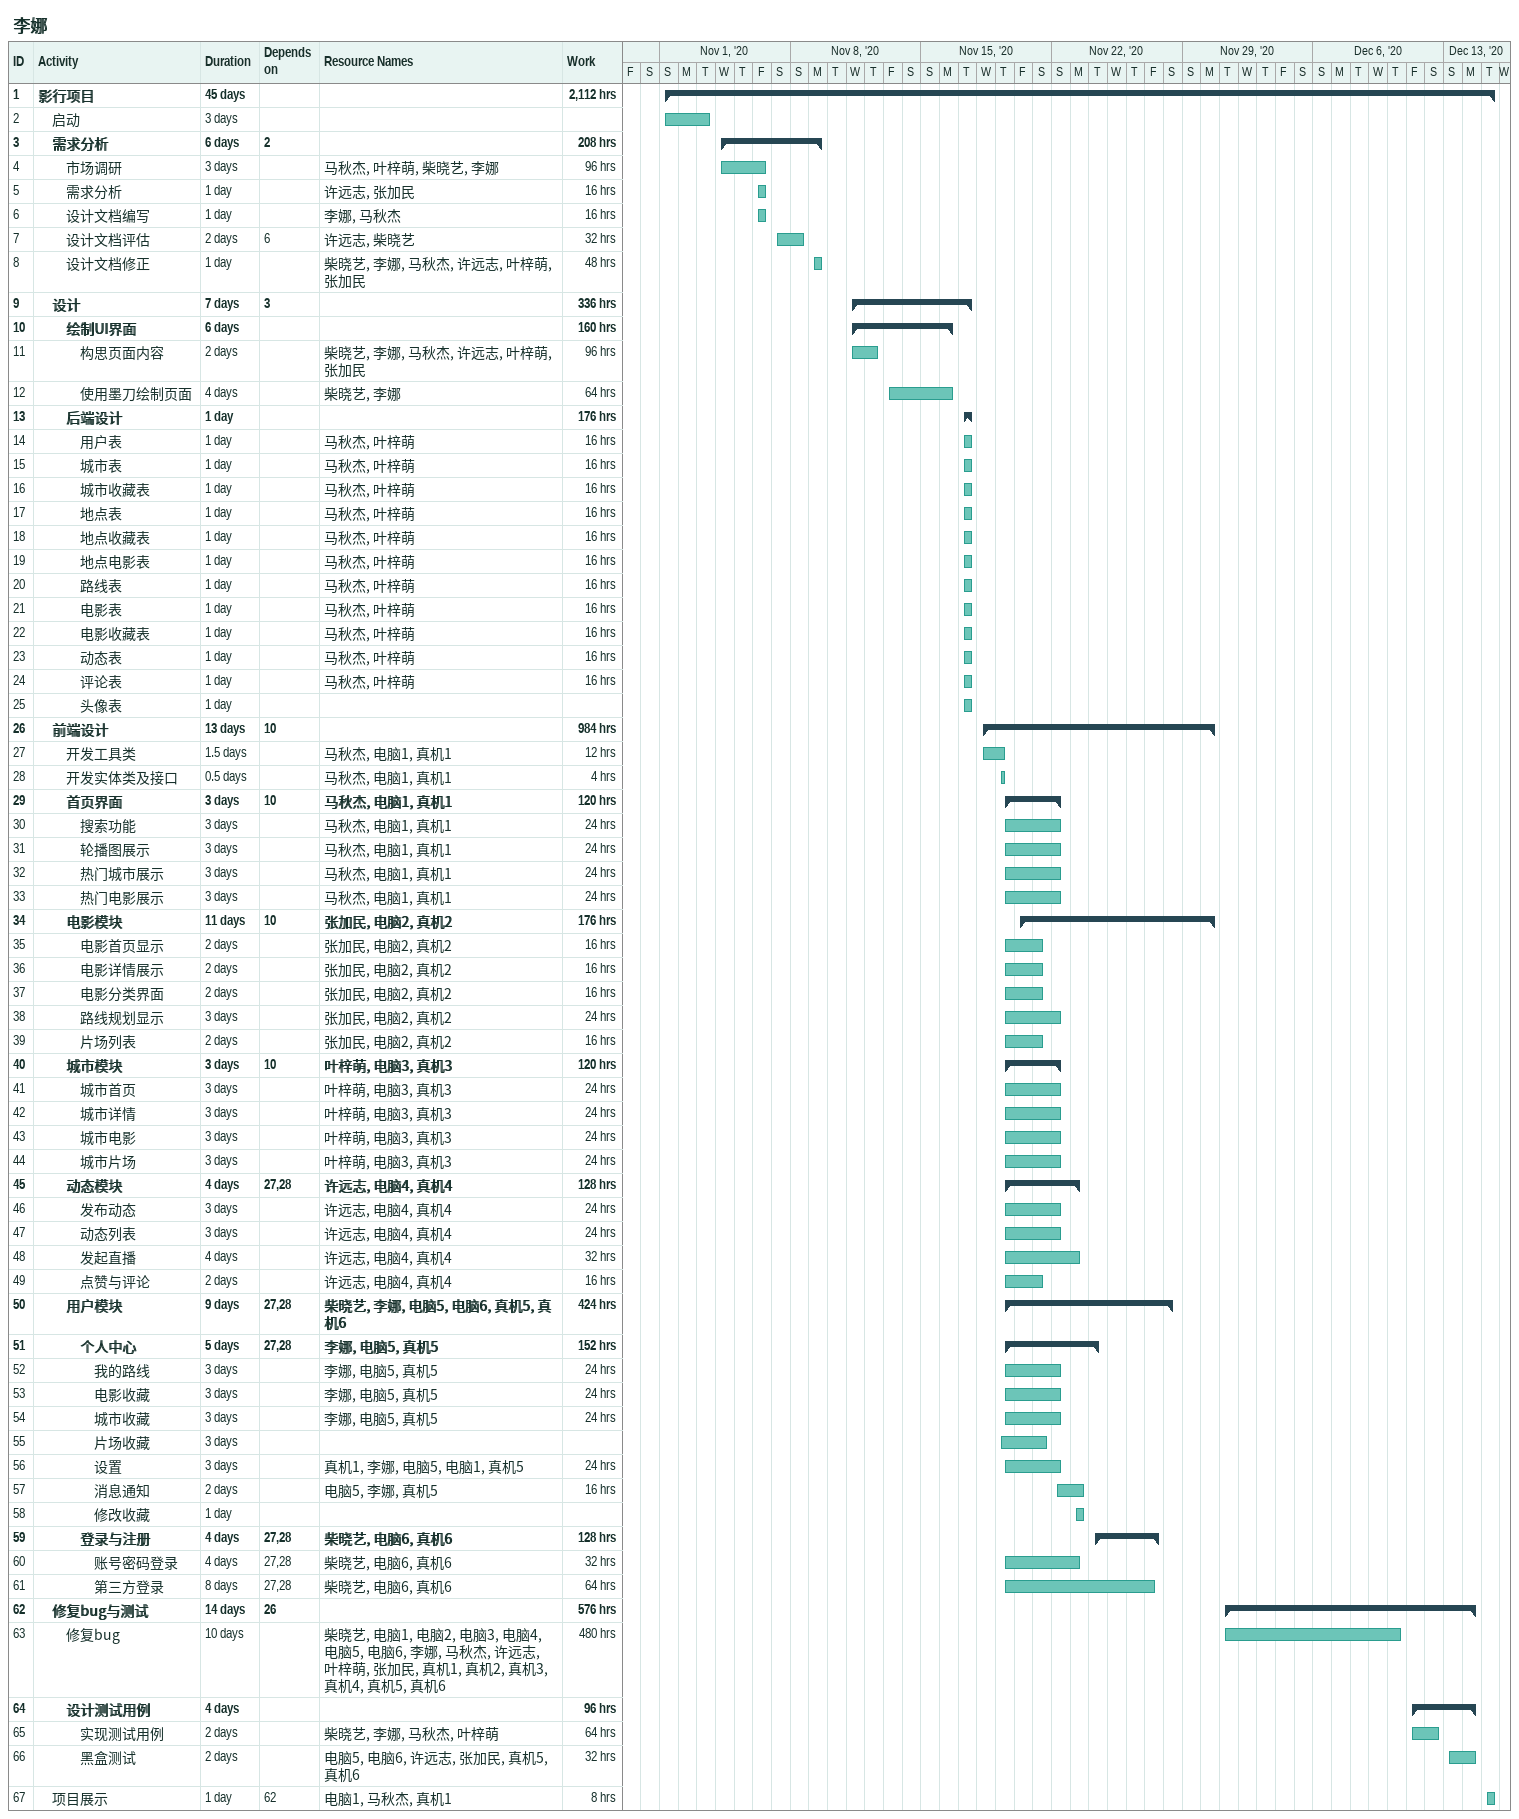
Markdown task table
李娜

| ID | Level | Task | Duration | Start | Finish | Predecessors | Resources | Work (h) |
|---|---|---|---|---|---|---|---|---|
| 1 | 1 | **影行项目** | 45d | 2020-11-01 | 2020-12-15 |  |  | 2112 |
| 2 | 2 | 启动 | 3d | 2020-11-01 | 2020-11-03 |  |  |  |
| 3 | 2 | **需求分析** | 6d | 2020-11-04 | 2020-11-09 | 2 |  | 208 |
| 4 | 3 | 市场调研 | 3d | 2020-11-04 | 2020-11-06 |  | 马秋杰, 叶梓萌, 柴晓艺, 李娜 | 96 |
| 5 | 3 | 需求分析 | 1d | 2020-11-06 | 2020-11-06 |  | 许远志, 张加民 | 16 |
| 6 | 3 | 设计文档编写 | 1d | 2020-11-06 | 2020-11-06 |  | 李娜, 马秋杰 | 16 |
| 7 | 3 | 设计文档评估 | 2d | 2020-11-07 | 2020-11-08 | 6 | 许远志, 柴晓艺 | 32 |
| 8 | 3 | 设计文档修正 | 1d | 2020-11-09 | 2020-11-09 |  | 柴晓艺, 李娜, 马秋杰, 许远志, 叶梓萌, 张加民 | 48 |
| 9 | 2 | **设计** | 7d | 2020-11-11 | 2020-11-17 | 3 |  | 336 |
| 10 | 3 | **绘制UI界面** | 6d | 2020-11-11 | 2020-11-16 |  |  | 160 |
| 11 | 4 | 构思页面内容 | 2d | 2020-11-11 | 2020-11-12 |  | 柴晓艺, 李娜, 马秋杰, 许远志, 叶梓萌, 张加民 | 96 |
| 12 | 4 | 使用墨刀绘制页面 | 4d | 2020-11-13 | 2020-11-16 |  | 柴晓艺, 李娜 | 64 |
| 13 | 3 | **后端设计** | 1d | 2020-11-17 | 2020-11-17 |  |  | 176 |
| 14 | 4 | 用户表 | 1d | 2020-11-17 | 2020-11-17 |  | 马秋杰, 叶梓萌 | 16 |
| 15 | 4 | 城市表 | 1d | 2020-11-17 | 2020-11-17 |  | 马秋杰, 叶梓萌 | 16 |
| 16 | 4 | 城市收藏表 | 1d | 2020-11-17 | 2020-11-17 |  | 马秋杰, 叶梓萌 | 16 |
| 17 | 4 | 地点表 | 1d | 2020-11-17 | 2020-11-17 |  | 马秋杰, 叶梓萌 | 16 |
| 18 | 4 | 地点收藏表 | 1d | 2020-11-17 | 2020-11-17 |  | 马秋杰, 叶梓萌 | 16 |
| 19 | 4 | 地点电影表 | 1d | 2020-11-17 | 2020-11-17 |  | 马秋杰, 叶梓萌 | 16 |
| 20 | 4 | 路线表 | 1d | 2020-11-17 | 2020-11-17 |  | 马秋杰, 叶梓萌 | 16 |
| 21 | 4 | 电影表 | 1d | 2020-11-17 | 2020-11-17 |  | 马秋杰, 叶梓萌 | 16 |
| 22 | 4 | 电影收藏表 | 1d | 2020-11-17 | 2020-11-17 |  | 马秋杰, 叶梓萌 | 16 |
| 23 | 4 | 动态表 | 1d | 2020-11-17 | 2020-11-17 |  | 马秋杰, 叶梓萌 | 16 |
| 24 | 4 | 评论表 | 1d | 2020-11-17 | 2020-11-17 |  | 马秋杰, 叶梓萌 | 16 |
| 25 | 4 | 头像表 | 1d | 2020-11-17 | 2020-11-17 |  |  |  |
| 26 | 2 | **前端设计** | 13d | 2020-11-18 | 2020-11-30 | 10 |  | 984 |
| 27 | 3 | 开发工具类 | 1.5d | 2020-11-18 | 2020-11-19 |  | 马秋杰, 电脑1, 真机1 | 12 |
| 28 | 3 | 开发实体类及接口 | 0.5d | 2020-11-19 | 2020-11-19 |  | 马秋杰, 电脑1, 真机1 | 4 |
| 29 | 3 | **首页界面** | 3d | 2020-11-19 | 2020-11-22 | 10 | 马秋杰, 电脑1, 真机1 | 120 |
| 30 | 4 | 搜索功能 | 3d | 2020-11-19 | 2020-11-22 |  | 马秋杰, 电脑1, 真机1 | 24 |
| 31 | 4 | 轮播图展示 | 3d | 2020-11-19 | 2020-11-22 |  | 马秋杰, 电脑1, 真机1 | 24 |
| 32 | 4 | 热门城市展示 | 3d | 2020-11-19 | 2020-11-22 |  | 马秋杰, 电脑1, 真机1 | 24 |
| 33 | 4 | 热门电影展示 | 3d | 2020-11-19 | 2020-11-22 |  | 马秋杰, 电脑1, 真机1 | 24 |
| 34 | 3 | **电影模块** | 11d | 2020-11-20 | 2020-11-30 | 10 | 张加民, 电脑2, 真机2 | 176 |
| 35 | 4 | 电影首页显示 | 2d | 2020-11-19 | 2020-11-21 |  | 张加民, 电脑2, 真机2 | 16 |
| 36 | 4 | 电影详情展示 | 2d | 2020-11-19 | 2020-11-21 |  | 张加民, 电脑2, 真机2 | 16 |
| 37 | 4 | 电影分类界面 | 2d | 2020-11-19 | 2020-11-21 |  | 张加民, 电脑2, 真机2 | 16 |
| 38 | 4 | 路线规划显示 | 3d | 2020-11-19 | 2020-11-22 |  | 张加民, 电脑2, 真机2 | 24 |
| 39 | 4 | 片场列表 | 2d | 2020-11-19 | 2020-11-21 |  | 张加民, 电脑2, 真机2 | 16 |
| 40 | 3 | **城市模块** | 3d | 2020-11-19 | 2020-11-22 | 10 | 叶梓萌, 电脑3, 真机3 | 120 |
| 41 | 4 | 城市首页 | 3d | 2020-11-19 | 2020-11-22 |  | 叶梓萌, 电脑3, 真机3 | 24 |
| 42 | 4 | 城市详情 | 3d | 2020-11-19 | 2020-11-22 |  | 叶梓萌, 电脑3, 真机3 | 24 |
| 43 | 4 | 城市电影 | 3d | 2020-11-19 | 2020-11-22 |  | 叶梓萌, 电脑3, 真机3 | 24 |
| 44 | 4 | 城市片场 | 3d | 2020-11-19 | 2020-11-22 |  | 叶梓萌, 电脑3, 真机3 | 24 |
| 45 | 3 | **动态模块** | 4d | 2020-11-19 | 2020-11-23 | 27, 28 | 许远志, 电脑4, 真机4 | 128 |
| 46 | 4 | 发布动态 | 3d | 2020-11-19 | 2020-11-22 |  | 许远志, 电脑4, 真机4 | 24 |
| 47 | 4 | 动态列表 | 3d | 2020-11-19 | 2020-11-22 |  | 许远志, 电脑4, 真机4 | 24 |
| 48 | 4 | 发起直播 | 4d | 2020-11-19 | 2020-11-23 |  | 许远志, 电脑4, 真机4 | 32 |
| 49 | 4 | 点赞与评论 | 2d | 2020-11-19 | 2020-11-21 |  | 许远志, 电脑4, 真机4 | 16 |
| 50 | 3 | **用户模块** | 9d | 2020-11-19 | 2020-11-28 | 27, 28 | 柴晓艺, 李娜, 电脑5, 电脑6, 真机5, 真机6 | 424 |
| 51 | 4 | **个人中心** | 5d | 2020-11-19 | 2020-11-24 | 27, 28 | 李娜, 电脑5, 真机5 | 152 |
| 52 | 5 | 我的路线 | 3d | 2020-11-19 | 2020-11-22 |  | 李娜, 电脑5, 真机5 | 24 |
| 53 | 5 | 电影收藏 | 3d | 2020-11-19 | 2020-11-22 |  | 李娜, 电脑5, 真机5 | 24 |
| 54 | 5 | 城市收藏 | 3d | 2020-11-19 | 2020-11-22 |  | 李娜, 电脑5, 真机5 | 24 |
| 55 | 5 | 片场收藏 | 3d | 2020-11-19 | 2020-11-21 |  |  |  |
| 56 | 5 | 设置 | 3d | 2020-11-19 | 2020-11-22 |  | 真机1, 李娜, 电脑5, 电脑1, 真机5 | 24 |
| 57 | 5 | 消息通知 | 2d | 2020-11-22 | 2020-11-23 |  | 电脑5, 李娜, 真机5 | 16 |
| 58 | 5 | 修改收藏 | 1d | 2020-11-23 | 2020-11-23 |  |  |  |
| 59 | 4 | **登录与注册** | 4d | 2020-11-24 | 2020-11-27 | 27, 28 | 柴晓艺, 电脑6, 真机6 | 128 |
| 60 | 5 | 账号密码登录 | 4d | 2020-11-19 | 2020-11-23 | 27, 28 | 柴晓艺, 电脑6, 真机6 | 32 |
| 61 | 5 | 第三方登录 | 8d | 2020-11-19 | 2020-11-27 | 27, 28 | 柴晓艺, 电脑6, 真机6 | 64 |
| 62 | 2 | **修复bug与测试** | 14d | 2020-12-01 | 2020-12-14 | 26 |  | 576 |
| 63 | 3 | 修复bug | 10d | 2020-12-01 | 2020-12-10 |  | 柴晓艺, 电脑1, 电脑2, 电脑3, 电脑4, 电脑5, 电脑6, 李娜, 马秋杰, 许远志, 叶梓萌, 张加民, 真机1, 真机2, 真机3, 真机4, 真机5, 真机6 | 480 |
| 64 | 3 | **设计测试用例** | 4d | 2020-12-11 | 2020-12-14 |  |  | 96 |
| 65 | 4 | 实现测试用例 | 2d | 2020-12-11 | 2020-12-12 |  | 柴晓艺, 李娜, 马秋杰, 叶梓萌 | 64 |
| 66 | 4 | 黑盒测试 | 2d | 2020-12-13 | 2020-12-14 |  | 电脑5, 电脑6, 许远志, 张加民, 真机5, 真机6 | 32 |
| 67 | 2 | 项目展示 | 1d | 2020-12-15 | 2020-12-15 | 62 | 电脑1, 马秋杰, 真机1 | 8 |
